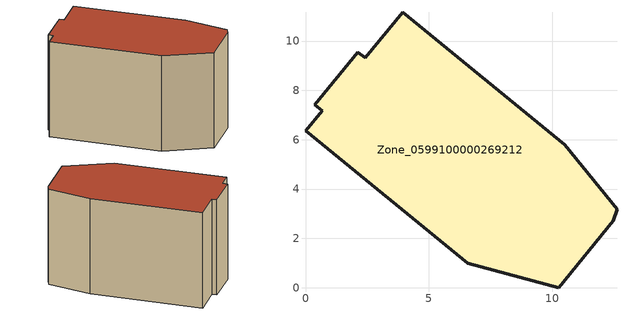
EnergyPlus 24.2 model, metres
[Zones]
Zone_0599100000269212
 floor ground (C_G): 2.43,9.32 3.94,11.17 10.51,5.8 12.63,3.18 12.48,2.71 10.27,0 6.58,0.99 0,6.35 0.68,7.18 0.38,7.43 2.13,9.56 z0
 wall outside (C_F): 6.58,0.99 10.27,0 12.48,2.71 12.63,3.18 10.51,5.8 3.94,11.17 2.43,9.32 2.13,9.56 0.38,7.43 0.68,7.18 0,6.35 6.58,0.99 z0:7.64
 roof outside (C_R): 12.63,3.18 10.51,5.8 3.94,11.17 2.43,9.32 2.13,9.56 0.38,7.43 0.68,7.18 0,6.35 6.58,0.99 10.27,0 12.48,2.71 z7.64
[BUILDING]
Pand.0599100000269212: North Axis=0; Terrain=City; Loads Convergence Tolerance Value=0.04; Temperature Convergence Tolerance Value=0.4; Solar Distribution=FullExterior; Maximum Number of Warmup Days=25; Minimum Number of Warmup Days=1
[Site:Location]
Rotterdam.The.Hague.AP_ZH_NLD Design_Conditions: Latitude=51.96; Longitude=4.45; Time Zone=1; Elevation=-4.5
[SITE:GROUNDTEMPERATURE:BUILDINGSURFACE]
18, 18, 18, 18, 18, 18, 18, 18, 18, 18, 18, 18
[MATERIAL] Thermal Absorptance=0.9; Solar Absorptance=0.7; Visible Absorptance=0.7
Name | Roughness | Thickness | Conductivity | Density | Specific Heat
G.TI.1946-1964 | MediumSmooth | 0.15 | 1 | 540 | 1210
F.TI.1946-1964 | Rough | 0.3 | 0.857143 | 1920 | 840
R.TI.1946-1964 | MediumRough | 0.2 | 0.277778 | 1500 | 1000
[CONSTRUCTION]
C_G: G.TI.1946-1964
C_F: F.TI.1946-1964
C_R: R.TI.1946-1964
[ZONE]
Zone_0599100000269212: Type=1; Multiplier=1; Ceiling Height=Autocalculate; Volume=Autocalculate; Floor Area=autocalculate; Part of Total Floor Area=Yes
[ZONEINFILTRATION:DESIGNFLOWRATE]
Infil_Zone_0599100000269212: Zone or ZoneList or Space or SpaceList=Zone_0599100000269212; Schedule=AlwaysOn; Design Flow Rate Calculation Method=Flow/Area; Flow Rate per Floor Area=0.003; Constant Term Coefficient=1; Temperature Term Coefficient=0; Velocity Term Coefficient=0; Velocity Squared Term Coefficient=0
[HVACTEMPLATE:ZONE:IDEALLOADSAIRSYSTEM]
Zone_0599100000269212: Maximum Heating Supply Air Temperature=50; Minimum Cooling Supply Air Temperature=13; Maximum Heating Supply Air Humidity Ratio=0.0156; Minimum Cooling Supply Air Humidity Ratio=0.0077; Heating Limit=NoLimit; Cooling Limit=NoLimit; Dehumidification Control Type=ConstantSensibleHeatRatio; Cooling Sensible Heat Ratio=0.7; Dehumidification Setpoint=60; Humidification Control Type=None; Humidification Setpoint=30; Outdoor Air Method=None; Outdoor Air Flow Rate per Person=0.00944; Outdoor Air Flow Rate per Zone Floor Area=0; Outdoor Air Flow Rate per Zone=0; Demand Controlled Ventilation Type=None; Outdoor Air Economizer Type=NoEconomizer; Heat Recovery Type=None; Sensible Heat Recovery Effectiveness=0.7; Latent Heat Recovery Effectiveness=0.65
[ZONECONTROL:THERMOSTAT]
ThermostatControl_Zone_0599100000269212: Zone or ZoneList=Zone_0599100000269212; Control Type Schedule=DualSetpointControlType; Control 1=Thermostat_Zone_0599100000269212; Temperature Difference Between Cutout And Setpoint=0
[THERMOSTATSETPOINT:DUALSETPOINT]
Thermostat_Zone_0599100000269212: Heating Setpoint Temperature Schedule=HeatingSetpoint_Zone_0599100000269212; Cooling Setpoint Temperature Schedule=CoolingSetpoint_Zone_0599100000269212
[SCHEDULE:COMPACT]
HeatingSetpoint_Zone_0599100000269212: Through: 12/31, For: AllDays, Until: 24:00, 21
CoolingSetpoint_Zone_0599100000269212: Through: 12/31, For: AllDays, Until: 24:00, 24
DualSetpointControlType: Through: 12/31, For: AllDays, Until: 24:00, 4
AlwaysOn: Through: 12/31, For: AllDays, Until: 24:00, 1
